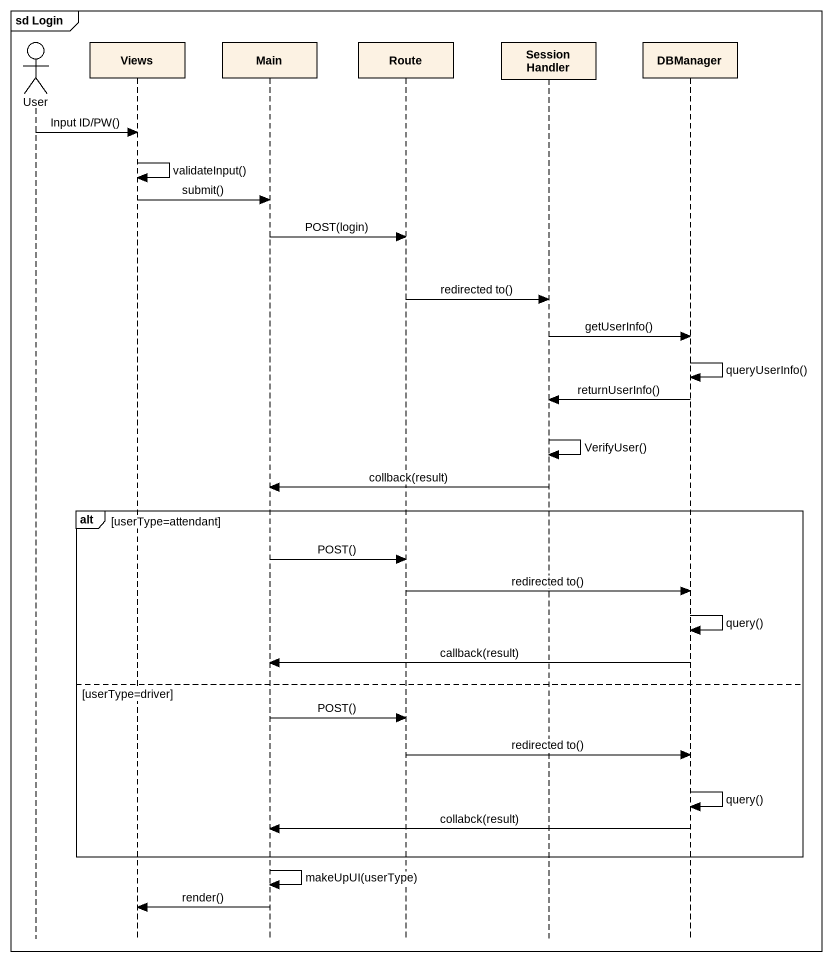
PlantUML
@startuml
mainframe sd Login
hide footbox
actor User
participant Views
participant Main
participant Route
participant "Session Handler" as Session_Handler
participant DBManager

User -> Views : Input ID/PW()
Views -> Views : validateInput()
Views -> Main : submit()
Main -> Route : POST(login)
Route -> Session_Handler : redirected to()
Session_Handler -> DBManager : getUserInfo()
DBManager -> DBManager : queryUserInfo()
DBManager -> Session_Handler : returnUserInfo()
Session_Handler -> Session_Handler : VerifyUser()
Session_Handler -> Main : collback(result)
alt userType=attendant
  Main -> Route : POST()
  Route -> DBManager : redirected to()
  DBManager -> DBManager : query()
  DBManager -> Main : callback(result)
else userType=driver
  Main -> Route : POST()
  Route -> DBManager : redirected to()
  DBManager -> DBManager : query()
  DBManager -> Main : collabck(result)
end
Main -> Main : makeUpUI(userType)
Main -> Views : render()
@enduml
